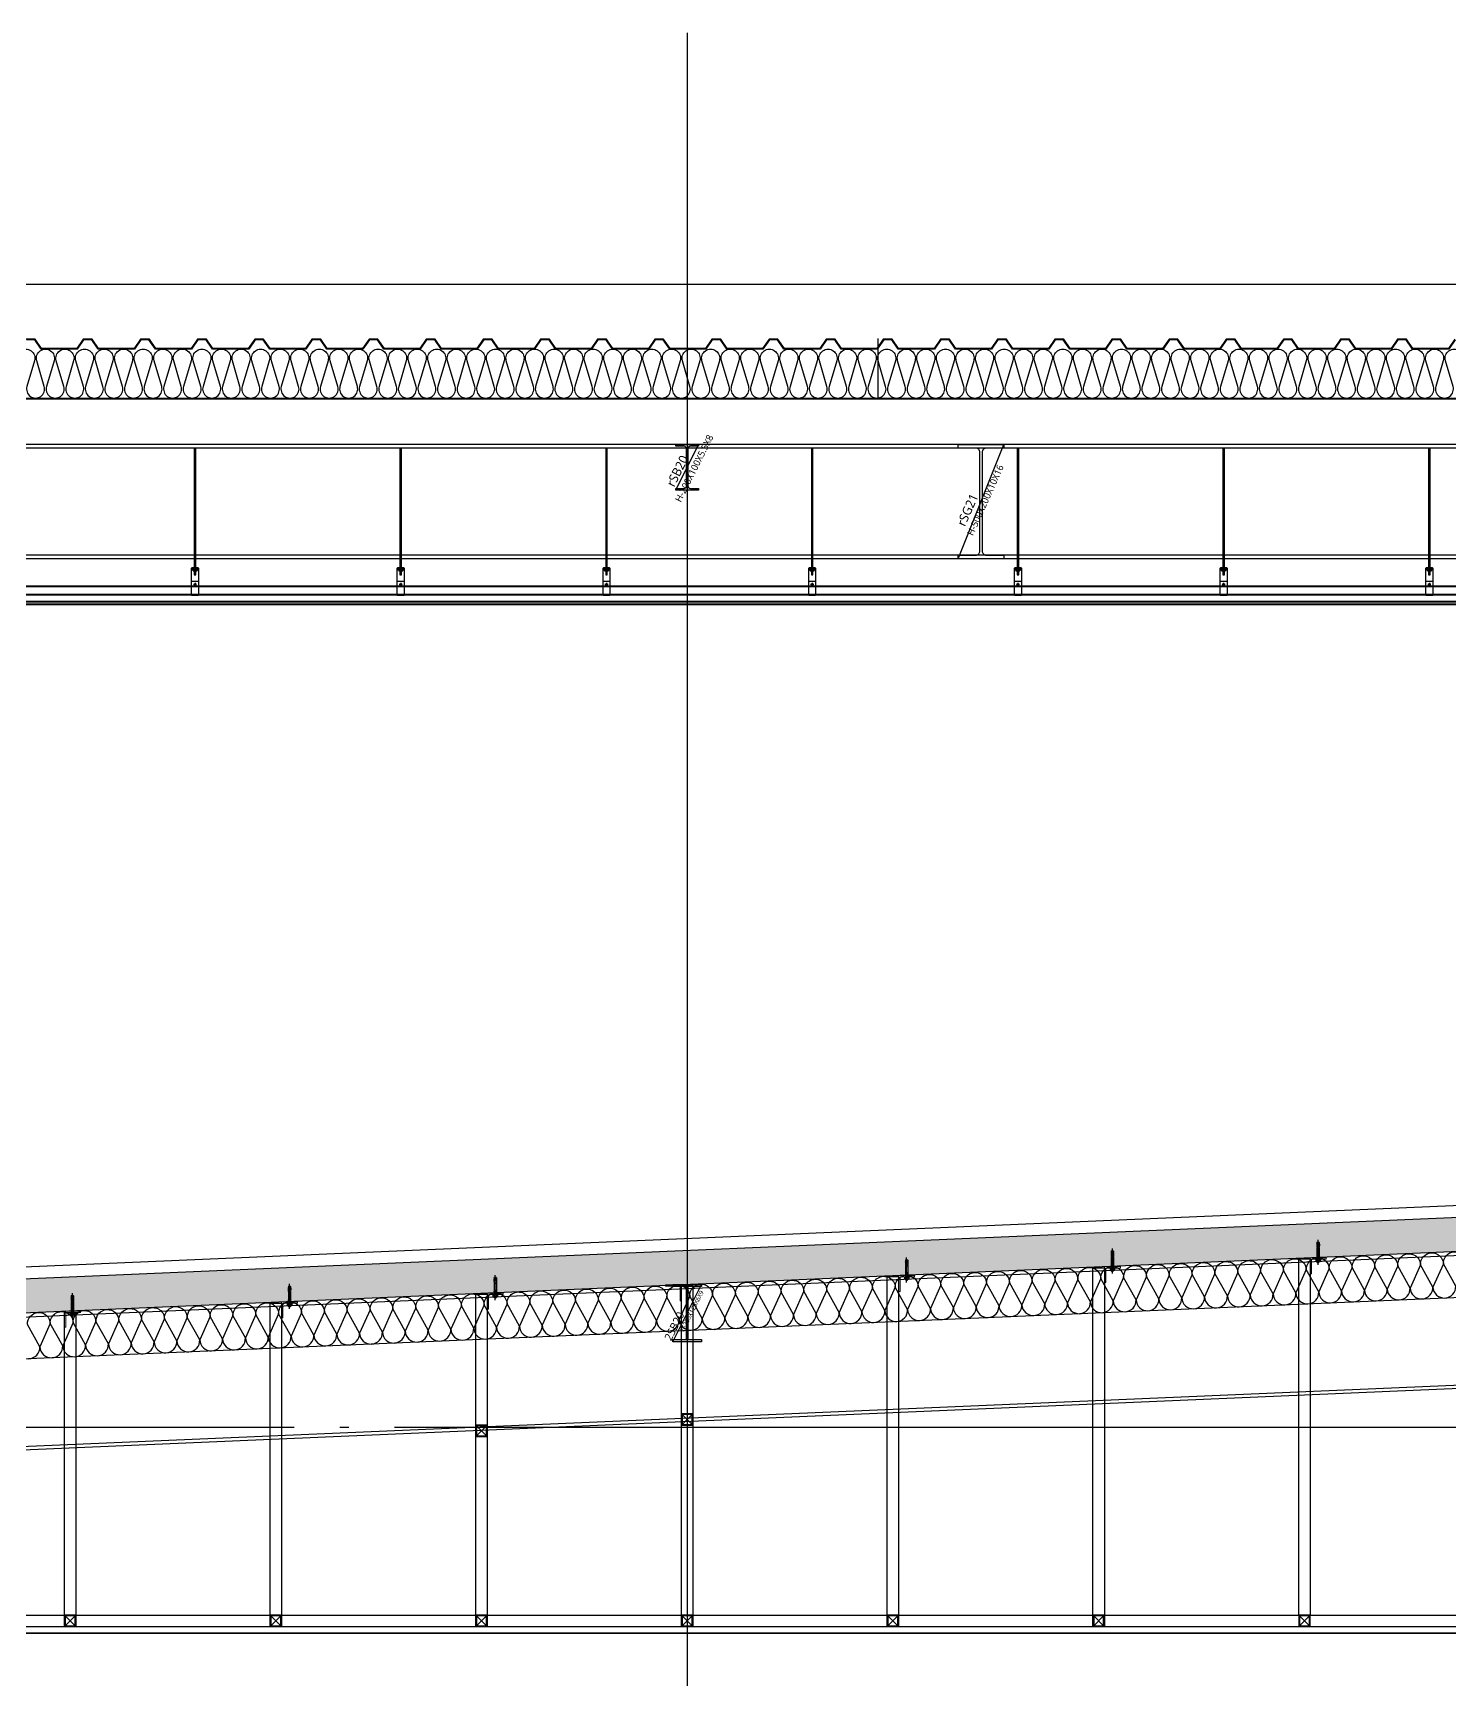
# Model space of a CAD drawing. Header units: millimetres. Extents: x 0 to 672800, y 0 to 118800.
# Drawn here: x 269187 to 275383, y 76395 to 83595 of the extents above; entities that cross this region are included whole.
import ezdxf
from ezdxf.enums import TextEntityAlignment as Align
from ezdxf.xclip import XClip

# ---------------------------------------------------------------- set-up
doc = ezdxf.new("R2010")
doc.units = ezdxf.units.MM
doc.header["$LTSCALE"] = 200
doc.header["$XCLIPFRAME"] = 0
doc.linetypes.add('CEN-GAUN', pattern=[32.2, 30, -1, 0.2, -1])
doc.layers.get('DEFPOINTS').update_dxf_attribs({"color": 137})
for name, color, linetype in [('09GIRDER', 2, 'Continuous'), ('8ELE', 8, 'Continuous'), ('A-8', 8, 'Continuous'), ('A-CON', 2, 'Continuous'), ('A-FLOR-STUD', 9, 'Continuous'), ('A-KERAION', 8, 'Continuous'), ('A_FIN_EXT', 6, 'Continuous'), ('A_ME_B&N', 6, 'Continuous'), ('A_ME_PI', 1, 'Continuous'), ('AS-STEL-MAJR', 8, 'Continuous'), ('CEN', 1, 'CEN-GAUN'), ('ELE-8', 8, 'Continuous'), ('HAT', 8, 'Continuous'), ('HAT-254', 254, 'Continuous'), ('HAT-INS', 252, 'Continuous'), ('Insul', 252, 'Continuous'), ('S-253', 252, 'Continuous'), ('SEC-PANEL', 6, 'Continuous'), ('xr-sec$0$ELE-6', 6, 'Continuous')]:
    doc.layers.add(name, color=color, linetype=linetype)
doc.layers.add('A-STL3', color=4, linetype='Continuous', lineweight=0)
doc.styles.add('스타일1', font='malgun.ttf')

# ---------------------------------------------------------------- blocks, each defined once
blk = doc.blocks.new('*U327')
at = {"layer": 'HAT-INS'}
for points in [[(81.5, 0, 0.414214), (81.75, 0.25), (81.5, 0.75, -1), (82, 0.75), (81.75, 0.25, 0.414214), (82, 0)], [(82, 0, 0.414214), (82.25, 0.25), (82, 0.75, -1), (82.5, 0.75), (82.25, 0.25, 0.414214), (82.5, 0)], [(82.5, 0, 0.414214), (82.75, 0.25), (82.5, 0.75, -1), (83, 0.75), (82.75, 0.25, 0.414214), (83, 0)], [(83, 0, 0.414214), (83.25, 0.25), (83, 0.75, -1), (83.5, 0.75), (83.25, 0.25, 0.414214), (83.5, 0)], [(83.5, 0, 0.414214), (83.75, 0.25), (83.5, 0.75, -1), (84, 0.75), (83.75, 0.25, 0.414214), (84, 0)], [(84, 0, 0.414214), (84.25, 0.25), (84, 0.75, -1), (84.5, 0.75), (84.25, 0.25, 0.414214), (84.5, 0)], [(84.5, 0, 0.414214), (84.75, 0.25), (84.5, 0.75, -1), (85, 0.75), (84.75, 0.25, 0.414214), (85, 0)], [(85, 0, 0.414214), (85.25, 0.25), (85, 0.75, -1), (85.5, 0.75), (85.25, 0.25, 0.414214), (85.5, 0)], [(85.5, 0, 0.414214), (85.75, 0.25), (85.5, 0.75, -1), (86, 0.75), (85.75, 0.25, 0.414214), (86, 0)], [(86, 0, 0.414214), (86.25, 0.25), (86, 0.75, -1), (86.5, 0.75), (86.25, 0.25, 0.414214), (86.5, 0)], [(86.5, 0, 0.414214), (86.75, 0.25), (86.5, 0.75, -1), (87, 0.75), (86.75, 0.25, 0.414214), (87, 0)], [(87, 0, 0.414214), (87.25, 0.25), (87, 0.75, -1), (87.5, 0.75), (87.25, 0.25, 0.414214), (87.5, 0)], [(87.5, 0, 0.414214), (87.75, 0.25), (87.5, 0.75, -1), (88, 0.75), (87.75, 0.25, 0.414214), (88, 0)], [(88, 0, 0.414214), (88.25, 0.25), (88, 0.75, -1), (88.5, 0.75), (88.25, 0.25, 0.414214), (88.5, 0)], [(88.5, 0, 0.414214), (88.75, 0.25), (88.5, 0.75, -1), (89, 0.75), (88.75, 0.25, 0.414214), (89, 0)], [(89, 0, 0.414214), (89.25, 0.25), (89, 0.75, -1), (89.5, 0.75), (89.25, 0.25, 0.414214), (89.5, 0)], [(89.5, 0, 0.414214), (89.75, 0.25), (89.5, 0.75, -1), (90, 0.75), (89.75, 0.25, 0.414214), (90, 0)], [(90, 0, 0.414214), (90.25, 0.25), (90, 0.75, -1), (90.5, 0.75), (90.25, 0.25, 0.414214), (90.5, 0)], [(90.5, 0, 0.414214), (90.75, 0.25), (90.5, 0.75, -1), (91, 0.75), (90.75, 0.25, 0.414214), (91, 0)], [(91, 0, 0.414214), (91.25, 0.25), (91, 0.75, -1), (91.5, 0.75), (91.25, 0.25, 0.414214), (91.5, 0)], [(91.5, 0, 0.414214), (91.75, 0.25), (91.5, 0.75, -1), (92, 0.75), (91.75, 0.25, 0.414214), (92, 0)], [(92, 0, 0.414214), (92.25, 0.25), (92, 0.75, -1), (92.5, 0.75), (92.25, 0.25, 0.414214), (92.5, 0)], [(92.5, 0, 0.414214), (92.75, 0.25), (92.5, 0.75, -1), (93, 0.75), (92.75, 0.25, 0.414214), (93, 0)], [(93, 0, 0.414214), (93.25, 0.25), (93, 0.75, -1), (93.5, 0.75), (93.25, 0.25, 0.414214), (93.5, 0)], [(93.5, 0, 0.414214), (93.75, 0.25), (93.5, 0.75, -1), (94, 0.75), (93.75, 0.25, 0.414214), (94, 0)], [(94, 0, 0.414214), (94.25, 0.25), (94, 0.75, -1), (94.5, 0.75), (94.25, 0.25, 0.414214), (94.5, 0)], [(94.5, 0, 0.414214), (94.75, 0.25), (94.5, 0.75, -1), (95, 0.75), (94.75, 0.25, 0.414214), (95, 0)], [(95, 0, 0.414214), (95.25, 0.25), (95, 0.75, -1), (95.5, 0.75), (95.25, 0.25, 0.414214), (95.5, 0)], [(95.5, 0, 0.414214), (95.75, 0.25), (95.5, 0.75, -1), (96, 0.75), (95.75, 0.25, 0.414214), (96, 0)], [(96, 0, 0.414214), (96.25, 0.25), (96, 0.75, -1), (96.5, 0.75), (96.25, 0.25, 0.414214), (96.5, 0)], [(96.5, 0, 0.414214), (96.75, 0.25), (96.5, 0.75, -1), (97, 0.75), (96.75, 0.25, 0.414214), (97, 0)], [(97, 0, 0.414214), (97.25, 0.25), (97, 0.75, -1), (97.5, 0.75), (97.25, 0.25, 0.414214), (97.5, 0)], [(97.5, 0, 0.414214), (97.75, 0.25), (97.5, 0.75, -1), (98, 0.75), (97.75, 0.25, 0.414214), (98, 0)], [(98, 0, 0.414214), (98.25, 0.25), (98, 0.75, -1), (98.5, 0.75), (98.25, 0.25, 0.414214), (98.5, 0)], [(98.5, 0, 0.414214), (98.75, 0.25), (98.5, 0.75, -1), (99, 0.75), (98.75, 0.25, 0.414214), (99, 0)], [(99, 0, 0.414214), (99.25, 0.25), (99, 0.75, -1), (99.5, 0.75), (99.25, 0.25, 0.414214), (99.5, 0)], [(99.5, 0, 0.414214), (99.75, 0.25), (99.5, 0.75, -1), (100, 0.75), (99.75, 0.25, 0.414214), (100, 0)], [(100, 0, 0.414214), (100.25, 0.25), (100, 0.75, -1), (100.5, 0.75), (100.25, 0.25, 0.414214), (100.5, 0)], [(100.5, 0, 0.414214), (100.75, 0.25), (100.5, 0.75, -1), (101, 0.75), (100.75, 0.25, 0.414214), (101, 0)], [(101, 0, 0.414214), (101.25, 0.25), (101, 0.75, -1), (101.5, 0.75), (101.25, 0.25, 0.414214), (101.5, 0)], [(101.5, 0, 0.414214), (101.75, 0.25), (101.5, 0.75, -1), (102, 0.75), (101.75, 0.25, 0.414214), (102, 0)], [(102, 0, 0.414214), (102.25, 0.25), (102, 0.75, -1), (102.5, 0.75), (102.25, 0.25, 0.414214), (102.5, 0)], [(102.5, 0, 0.414214), (102.75, 0.25), (102.5, 0.75, -1), (103, 0.75), (102.75, 0.25, 0.414214), (103, 0)], [(103, 0, 0.414214), (103.25, 0.25), (103, 0.75, -1), (103.5, 0.75), (103.25, 0.25, 0.414214), (103.5, 0)], [(103.5, 0, 0.414214), (103.75, 0.25), (103.5, 0.75, -1), (104, 0.75), (103.75, 0.25, 0.414214), (104, 0)], [(104, 0, 0.414214), (104.25, 0.25), (104, 0.75, -1), (104.5, 0.75), (104.25, 0.25, 0.414214), (104.5, 0)], [(104.5, 0, 0.414214), (104.75, 0.25), (104.5, 0.75, -1), (105, 0.75), (104.75, 0.25, 0.414214), (105, 0)], [(105, 0, 0.414214), (105.25, 0.25), (105, 0.75, -1), (105.5, 0.75), (105.25, 0.25, 0.414214), (105.5, 0)], [(105.5, 0, 0.414214), (105.75, 0.25), (105.5, 0.75, -1), (106, 0.75), (105.75, 0.25, 0.414214), (106, 0)], [(106, 0, 0.414214), (106.25, 0.25), (106, 0.75, -1), (106.5, 0.75), (106.25, 0.25, 0.414214), (106.5, 0)], [(106.5, 0, 0.414214), (106.75, 0.25), (106.5, 0.75, -1), (107, 0.75), (106.75, 0.25, 0.414214), (107, 0)], [(107, 0, 0.414214), (107.25, 0.25), (107, 0.75, -1), (107.5, 0.75), (107.25, 0.25, 0.414214), (107.5, 0)], [(107.5, 0, 0.414214), (107.75, 0.25), (107.5, 0.75, -1), (108, 0.75), (107.75, 0.25, 0.414214), (108, 0)], [(108, 0, 0.414214), (108.25, 0.25), (108, 0.75, -1), (108.5, 0.75), (108.25, 0.25, 0.414214), (108.5, 0)], [(108.5, 0, 0.414214), (108.75, 0.25), (108.5, 0.75, -1), (109, 0.75), (108.75, 0.25, 0.414214), (109, 0)], [(109, 0, 0.414214), (109.25, 0.25), (109, 0.75, -1), (109.5, 0.75), (109.25, 0.25, 0.414214), (109.5, 0)], [(109.5, 0, 0.414214), (109.75, 0.25), (109.5, 0.75, -1), (110, 0.75), (109.75, 0.25, 0.414214), (110, 0)], [(110, 0, 0.414214), (110.25, 0.25), (110, 0.75, -1), (110.5, 0.75), (110.25, 0.25, 0.414214), (110.5, 0)], [(110.5, 0, 0.414214), (110.75, 0.25), (110.5, 0.75, -1), (111, 0.75), (110.75, 0.25, 0.414214), (111, 0)], [(111, 0, 0.414214), (111.25, 0.25), (111, 0.75, -1), (111.5, 0.75), (111.25, 0.25, 0.414214), (111.5, 0)], [(111.5, 0, 0.414214), (111.75, 0.25), (111.5, 0.75, -1), (112, 0.75), (111.75, 0.25, 0.414214), (112, 0)], [(112, 0, 0.414214), (112.25, 0.25), (112, 0.75, -1), (112.5, 0.75), (112.25, 0.25, 0.414214), (112.5, 0)], [(112.5, 0, 0.414214), (112.75, 0.25), (112.5, 0.75, -1), (113, 0.75), (112.75, 0.25, 0.414214), (113, 0)]]:
    blk.add_lwpolyline(points, format="xyb", dxfattribs=at)
blk = doc.blocks.new('BR-ELE1')
at = {"layer": 'HAT', "color": 252}
for p, q in [((20435, 8000), (20435, 10400)), ((435, 10000), (28430, 10000))]:
    blk.add_line(p, q, dxfattribs=at)
blk = doc.blocks.new('M10 ANCHOR')
at = {"layer": 'A_ME_B&N', "color": 8}
for p, q in [((-2.1, 22.6), (107.2, 22.6)), ((7.1, 25.8), (7.6, 26.3)), ((7.1, 25.8), (7.1, 19.4)), ((7.6, 18.9), (7.1, 19.4)), ((7.6, 18.9), (7.6, 26.3)), ((7.6, 26.3), (9.7, 26.3)), ((7.6, 18.9), (9.7, 18.9)), ((11.1, 27.6), (9.7, 26.2)), ((9.7, 26.2), (9.7, 18.9)), ((11.1, 17.6), (9.7, 18.9)), ((10.2, 26.6), (12.1, 26.6)), ((10.2, 18.5), (12.1, 18.5)), ((11.1, 27.6), (11.1, 17.6)), ((12.1, 27.6), (11.1, 27.6)), ((12.1, 17.6), (11.1, 17.6)), ((12.1, 31.1), (12.9, 32.4)), ((12.1, 14.1), (12.1, 31.1)), ((12.1, 14.1), (12.9, 12.7)), ((19.4, 32.4), (12.9, 32.4)), ((19.4, 27.5), (12.9, 27.5)), ((19.4, 17.6), (12.9, 17.6)), ((19.4, 12.7), (12.9, 12.7)), ((20.1, 31.1), (19.4, 32.4)), ((20.1, 14.1), (19.4, 12.7)), ((20.1, 12.1), (20.1, 33.1)), ((22.1, 33.1), (20.1, 33.1)), ((22.1, 12.1), (20.1, 12.1)), ((22.1, 12.1), (22.1, 33.1)), ((70.9, 27.6), (22.1, 27.6)), ((22.1, 26.6), (37.1, 26.6)), ((22.1, 18.5), (37.1, 18.5)), ((70.9, 17.6), (22.1, 17.6)), ((37.1, 27.6), (37.1, 17.6)), ((39.1, 27.6), (39.1, 17.6)), ((39.1, 17.6), (39.1, 17.6)), ((70.9, 27.6), (70.9, 17.6)), ((70.9, 18.6), (70.9, 26.5)), ((73.7, 26.2), (71.3, 26.2)), ((73.7, 19), (71.3, 19)), ((85.8, 28.2), (73.7, 27.5)), ((73.7, 21.3), (73.7, 27.5)), ((75.4, 21.4), (73.7, 21.3)), ((75.4, 20.1), (73.7, 20.2)), ((73.7, 20.2), (73.7, 17.5)), ((82.7, 17.1), (73.7, 17.5)), ((85.3, 25.8), (82.6, 25.7)), ((82.8, 17), (82.9, 16.7)), ((86.7, 19.6), (82.9, 19.8)), ((84.8, 16.9), (82.9, 16.7)), ((86.9, 21.9), (83.1, 21.7)), ((83.9, 18), (83.8, 16.3)), ((84, 24.3), (83.9, 27)), ((87.8, 16.9), (84.9, 17)), ((87.9, 17.6), (87.8, 16.9)), ((87.8, 16.9), (87.9, 16.3)), ((87.9, 17.6), (87.9, 16.3)), ((88.8, 16.8), (87.9, 16.3)), ((88.1, 23.7), (88, 27)), ((90.9, 16.7), (88.8, 16.8)), ((90.1, 27.4), (91.2, 27.6)), ((90.9, 17.6), (91.2, 17.6)), ((91, 17.5), (90.9, 16.7)), ((91.2, 27.6), (91.2, 17.6)), ((95.6, 27.6), (91.2, 27.6)), ((95.6, 17.6), (91.2, 17.6)), ((95.6, 17.6), (95.6, 27.6)), ((97.1, 26.1), (95.6, 27.6)), ((95.6, 17.6), (97.1, 19.1)), ((97.1, 19.1), (97.1, 26.1))]:
    blk.add_line(p, q, dxfattribs=at)
blk.add_lwpolyline([(83, 25.7), (83.8, 24.9), (84.7, 25.3), (84.8, 26), (84.2, 26.5), (83.4, 26.4)], close=True, dxfattribs=at)
for points in [[(91, 17.5), (90.2, 18.4), (89, 18.9), (87.8, 19.3), (86.7, 19.6)], [(91.1, 25.2), (90.8, 23.8), (90, 22.9), (88.6, 22.4), (87.7, 22.1), (86.9, 21.9)], [(88.9, 27.9), (89.8, 27.6), (90.5, 27), (91, 26.1), (91.1, 25.2)]]:
    blk.add_lwpolyline(points, dxfattribs=at)
for centre, radius, start, end in [((16.5, 29.9), 4.34, 145.56154, 214.43847), ((28.3, 22.6), 16.2, 162.38304, 197.61697), ((16.5, 15.2), 4.34, 145.56154, 214.43847), ((15.8, 29.9), 4.34, 325.56154, 34.43847), ((3.9, 22.6), 16.2, 342.38303, 17.61698), ((15.8, 15.2), 4.34, 325.56154, 34.43847), ((71.3, 26.5), 0.383, 180, 270), ((71.3, 18.6), 0.383, 90, 180), ((75.3, 20.8), 0.618, 278.59794, 81.40205), ((83.2, 20.7), 0.945, 96.12526, 252.14817), ((82.7, 17), 0.126, 7.35016, 87.35016), ((83.5, 10.8), 6.36, 78.49269, 96.20763), ((84.9, 16.9), 0.126, 87.35016, 154.09012), ((86.5, 15.7), 12.5, 78.70071, 92.99998), ((98.4, 25.9), 10.5, 173.79803, 192.20196), ((84.9, 13.6), 5.03, 40.26305, 53.35074), ((86.9, 25.3), 2.05, 308.03304, 57.96696)]:
    blk.add_arc(centre, radius, start, end, dxfattribs=at)
blk = doc.blocks.new('sefa ws')
at = {"layer": 'Insul'}
blk.add_lwpolyline([(37645.8, 45113.6, -1.337394), (37721.8, 45113.6), (37688.6, 45001.1, 1.337394), (37764.6, 45001.1), (37731.4, 45113.6, -1.337394), (37807.4, 45113.6), (37774.2, 45001.1, 1.337394), (37850.2, 45001.1), (37817, 45113.6, -1.337394), (37893, 45113.6), (37859.8, 45001.1, 1.337394), (37935.8, 45001.1), (37902.6, 45113.6, -1.337394), (37978.6, 45113.6), (37945.4, 45001.1, 1.337394), (38021.4, 45001.1), (37988.2, 45113.6, -1.337394), (38064.2, 45113.6), (38031, 45001.1, 1.337394), (38107, 45001.1), (38073.8, 45113.6, -1.337394), (38149.8, 45113.6), (38116.6, 45001.1, 1.337394), (38192.6, 45001.1), (38159.4, 45113.6, -1.337394), (38235.4, 45113.6), (38202.2, 45001.1, 1.337394), (38278.2, 45001.1), (38245, 45113.6, -1.337394), (38321, 45113.6), (38287.8, 45001.1, 1.337394), (38363.8, 45001.1), (38330.6, 45113.6, -1.337394), (38406.6, 45113.6), (38373.4, 45001.1, 1.337394), (38449.4, 45001.1), (38416.2, 45113.6, -1.337394), (38492.2, 45113.6), (38459, 45001.1, 1.337394), (38535, 45001.1), (38501.8, 45113.6, -1.337394), (38577.8, 45113.6), (38544.6, 45001.1, 1.337394), (38620.6, 45001.1), (38587.4, 45113.6, -1.337394), (38663.4, 45113.6), (38630.2, 45001.1, 1.337394), (38706.2, 45001.1), (38673, 45113.6, -1.337394), (38749, 45113.6), (38715.8, 45001.1, 1.337394), (38791.8, 45001.1), (38758.6, 45113.6, -1.337394), (38834.6, 45113.6), (38801.4, 45001.1, 1.337394), (38877.4, 45001.1), (38844.2, 45113.6, -1.337394), (38920.2, 45113.6), (38887, 45001.1, 1.337394), (38963, 45001.1), (38929.8, 45113.6, -1.337394), (39005.8, 45113.6), (38972.6, 45001.1, 1.337394), (39048.6, 45001.1), (39015.4, 45113.6, -1.337394), (39091.4, 45113.6), (39058.2, 45001.1, 1.337394), (39134.2, 45001.1), (39101, 45113.6, -1.337394), (39177, 45113.6), (39143.8, 45001.1, 1.337394), (39219.8, 45001.1), (39186.6, 45113.6, -1.337394), (39262.6, 45113.6), (39229.4, 45001.1, 1.337394), (39305.4, 45001.1), (39272.2, 45113.6, -1.337394), (39348.2, 45113.6), (39315, 45001.1, 1.337394), (39391, 45001.1), (39357.8, 45113.6, -1.337394), (39433.8, 45113.6), (39400.6, 45001.1, 1.337394), (39476.6, 45001.1), (39443.4, 45113.6, -1.337394), (39519.4, 45113.6), (39486.2, 45001.1, 1.337394), (39562.2, 45001.1), (39529, 45113.6, -1.337394), (39605, 45113.6), (39571.8, 45001.1, 1.337394), (39647.8, 45001.1), (39614.6, 45113.6, -1.337394), (39690.6, 45113.6), (39657.4, 45001.1, 1.337394), (39733.4, 45001.1), (39700.2, 45113.6, -1.337394), (39776.2, 45113.6), (39743, 45001.1, 1.337394), (39819, 45001.1), (39785.8, 45113.6, -1.337394), (39861.8, 45113.6), (39828.6, 45001.1, 1.337394), (39904.6, 45001.1), (39871.4, 45113.6, -1.337394), (39947.4, 45113.6), (39914.2, 45001.1, 1.337394), (39990.2, 45001.1), (39957, 45113.6, -1.337394), (40033, 45113.6), (39999.8, 45001.1, 1.337394), (40075.8, 45001.1), (40042.6, 45113.6, -1.337394), (40118.6, 45113.6), (40085.4, 45001.1, 1.337394), (40161.4, 45001.1), (40128.2, 45113.6, -1.337394), (40204.2, 45113.6), (40171, 45001.1, 1.337394), (40247, 45001.1), (40213.8, 45113.6, -1.337394), (40289.8, 45113.6), (40256.6, 45001.1, 1.337394), (40332.6, 45001.1), (40299.4, 45113.6, -1.337394), (40375.4, 45113.6), (40342.2, 45001.1, 1.337394), (40418.2, 45001.1), (40385, 45113.6, -1.337394), (40461, 45113.6), (40427.8, 45001.1, 1.337394), (40503.8, 45001.1), (40470.6, 45113.6, -1.337394), (40546.6, 45113.6), (40513.4, 45001.1, 1.337394), (40589.4, 45001.1), (40556.2, 45113.6, -1.337394), (40632.2, 45113.6), (40599, 45001.1, 1.337394), (40675, 45001.1), (40641.8, 45113.6, -1.337394), (40717.8, 45113.6), (40684.6, 45001.1, 1.337394), (40760.6, 45001.1), (40727.4, 45113.6, -1.337394), (40803.4, 45113.6), (40770.2, 45001.1, 1.337394), (40846.2, 45001.1), (40813, 45113.6, -1.337394), (40889, 45113.6), (40855.8, 45001.1, 1.337394), (40931.8, 45001.1), (40898.6, 45113.6, -1.337394), (40974.6, 45113.6), (40941.4, 45001.1, 1.337394), (41017.4, 45001.1), (40984.2, 45113.6, -1.337394), (41060.2, 45113.6), (41027, 45001.1, 1.337394), (41103, 45001.1), (41069.8, 45113.6, -1.337394), (41145.8, 45113.6), (41112.6, 45001.1, 1.337394), (41188.6, 45001.1), (41155.4, 45113.6, -1.337394), (41231.4, 45113.6), (41198.2, 45001.1, 1.337394), (41274.2, 45001.1), (41241, 45113.6, -1.337394), (41317, 45113.6), (41283.8, 45001.1, 1.337394), (41359.8, 45001.1), (41326.6, 45113.6, -1.337394), (41402.6, 45113.6), (41369.4, 45001.1, 1.337394), (41445.4, 45001.1), (41412.2, 45113.6, -1.337394), (41488.2, 45113.6), (41455, 45001.1, 1.337394), (41531, 45001.1), (41497.8, 45113.6, -1.337394), (41573.8, 45113.6), (41540.6, 45001.1, 1.337394), (41616.6, 45001.1), (41583.4, 45113.6, -1.337394), (41659.4, 45113.6), (41626.2, 45001.1, 1.337394), (41702.2, 45001.1), (41669, 45113.6, -1.337394), (41745, 45113.6), (41711.8, 45001.1, 1.337394), (41787.8, 45001.1), (41754.6, 45113.6, -1.337394), (41830.6, 45113.6), (41797.4, 45001.1, 1.337394), (41873.4, 45001.1), (41840.2, 45113.6, -1.337394), (41916.2, 45113.6), (41883, 45001.1, 1.337394), (41959, 45001.1), (41925.8, 45113.6, -1.337394), (42001.8, 45113.6), (41968.6, 45001.1, 1.337394), (42044.6, 45001.1), (42011.4, 45113.6, -1.337394), (42087.4, 45113.6), (42054.2, 45001.1, 1.337394), (42130.2, 45001.1), (42097, 45113.6, -1.337394), (42173, 45113.6), (42139.8, 45001.1, 1.337394), (42215.8, 45001.1), (42182.6, 45113.6, -1.337394), (42258.6, 45113.6), (42225.4, 45001.1, 1.337394), (42301.4, 45001.1), (42268.2, 45113.6, -1.337394), (42344.2, 45113.6), (42311, 45001.1, 1.337394), (42387, 45001.1), (42353.8, 45113.6, -1.337394), (42429.8, 45113.6), (42396.6, 45001.1, 1.337394), (42472.6, 45001.1), (42439.4, 45113.6, -1.337394), (42515.4, 45113.6), (42482.2, 45001.1, 1.337394), (42558.2, 45001.1), (42525, 45113.6, -1.337394), (42601, 45113.6), (42567.8, 45001.1, 1.337394), (42643.8, 45001.1), (42610.6, 45113.6, -1.337394), (42686.6, 45113.6), (42653.4, 45001.1, 1.337394), (42729.4, 45001.1), (42696.2, 45113.6, -1.337394), (42772.2, 45113.6), (42739, 45001.1, 1.337394), (42815, 45001.1), (42781.8, 45113.6, -1.337394), (42857.8, 45113.6), (42824.6, 45001.1, 1.337394), (42900.6, 45001.1), (42867.4, 45113.6, -1.337394), (42943.4, 45113.6), (42910.2, 45001.1, 1.337394), (42986.2, 45001.1), (42953, 45113.6, -1.337394), (43029, 45113.6), (42995.8, 45001.1, 1.337394), (43071.8, 45001.1), (43038.6, 45113.6, -1.337394), (43114.6, 45113.6), (43081.4, 45001.1, 1.337394), (43157.4, 45001.1), (43124.2, 45113.6, -1.337394), (43200.2, 45113.6), (43167, 45001.1, 1.337394), (43243, 45001.1), (43209.8, 45113.6, -1.337394), (43285.8, 45113.6), (43252.6, 45001.1, 1.337394), (43328.6, 45001.1), (43295.4, 45113.6, -1.337394), (43371.4, 45113.6), (43338.2, 45001.1, 1.337394), (43414.2, 45001.1), (43381, 45113.6, -1.337394), (43457, 45113.6), (43423.8, 45001.1, 1.337394), (43499.8, 45001.1), (43466.6, 45113.6, -1.337394), (43542.6, 45113.6), (43509.4, 45001.1, 1.337394), (43585.4, 45001.1), (43552.2, 45113.6, -1.337394), (43628.2, 45113.6), (43595, 45001.1, 1.337394), (43671, 45001.1), (43637.8, 45113.6, -1.337394), (43713.8, 45113.6), (43680.6, 45001.1, 1.337394), (43756.6, 45001.1), (43723.4, 45113.6, -1.337394), (43799.4, 45113.6), (43766.2, 45001.1, 1.337394), (43842.2, 45001.1), (43809, 45113.6, -1.337394), (43885, 45113.6), (43851.8, 45001.1, 1.337394), (43927.8, 45001.1), (43894.6, 45113.6, -1.337394), (43970.6, 45113.6)], format="xyb", dxfattribs=at)
at = {"layer": 'SEC-PANEL'}
for p, q in [((21562.3, 44950.4), (71212.6, 44950.4)), ((21562.3, 44947.4), (71212.6, 44947.4))]:
    blk.add_line(p, q, dxfattribs=at)
for points in [[(38752.2, 45167.4), (38724.2, 45208.4), (38685.2, 45208.4), (38657.2, 45167.4), (38502.2, 45167.4), (38474.2, 45208.4), (38435.2, 45208.4), (38407.2, 45167.4), (38252.2, 45167.4), (38224.2, 45208.4), (38185.2, 45208.4), (38157.2, 45167.4), (38002.2, 45167.4), (37974.2, 45208.4), (37935.2, 45208.4), (37907.2, 45167.4), (37752.2, 45167.4), (37724.2, 45208.4), (37685.2, 45208.4)], [(38748.6, 45167.4), (38750.6, 45164.4), (38722.6, 45205.4), (38686.8, 45205.4), (38658.8, 45164.4), (38500.6, 45164.4), (38472.6, 45205.4), (38436.8, 45205.4), (38408.8, 45164.4), (38250.6, 45164.4), (38222.6, 45205.4), (38186.8, 45205.4), (38158.8, 45164.4), (38000.6, 45164.4), (37972.6, 45205.4), (37936.8, 45205.4), (37908.8, 45164.4), (37750.6, 45164.4), (37722.6, 45205.4), (37686.8, 45205.4)], [(43935.2, 45208.4), (43907.2, 45167.4), (43752.2, 45167.4), (43724.2, 45208.4), (43685.2, 45208.4), (43657.2, 45167.4), (43502.2, 45167.4), (43474.2, 45208.4), (43435.2, 45208.4), (43407.2, 45167.4), (43252.2, 45167.4), (43224.2, 45208.4), (43185.2, 45208.4), (43157.2, 45167.4), (43002.2, 45167.4), (42974.2, 45208.4), (42935.2, 45208.4), (42907.2, 45167.4), (42752.2, 45167.4), (42724.2, 45208.4), (42685.2, 45208.4), (42657.2, 45167.4), (42502.2, 45167.4), (42474.2, 45208.4), (42435.2, 45208.4), (42407.2, 45167.4), (42252.2, 45167.4), (42224.2, 45208.4), (42185.2, 45208.4), (42157.2, 45167.4), (42002.2, 45167.4), (41974.2, 45208.4), (41935.2, 45208.4), (41907.2, 45167.4), (41752.2, 45167.4), (41724.2, 45208.4), (41685.2, 45208.4), (41657.2, 45167.4), (41502.2, 45167.4), (41474.2, 45208.4), (41435.2, 45208.4), (41407.2, 45167.4), (41252.2, 45167.4), (41224.2, 45208.4), (41185.2, 45208.4), (41157.2, 45167.4), (41002.2, 45167.4), (40974.2, 45208.4), (40935.2, 45208.4), (40907.2, 45167.4), (40752.2, 45167.4), (40724.2, 45208.4), (40685.2, 45208.4), (40657.2, 45167.4), (40502.2, 45167.4), (40474.2, 45208.4), (40435.2, 45208.4), (40407.2, 45167.4), (40252.2, 45167.4), (40224.2, 45208.4), (40185.2, 45208.4), (40157.2, 45167.4), (40002.2, 45167.4), (39974.2, 45208.4), (39935.2, 45208.4), (39907.2, 45167.4), (39752.2, 45167.4), (39724.2, 45208.4), (39685.2, 45208.4), (39657.2, 45167.4), (39502.2, 45167.4), (39474.2, 45208.4), (39435.2, 45208.4), (39407.2, 45167.4), (39252.2, 45167.4), (39224.2, 45208.4), (39185.2, 45208.4), (39157.2, 45167.4), (39002.2, 45167.4), (38974.2, 45208.4), (38935.2, 45208.4), (38907.2, 45167.4), (38752.2, 45167.4)], [(43936.8, 45205.4), (43908.8, 45164.4), (43750.6, 45164.4), (43722.6, 45205.4), (43686.8, 45205.4), (43658.8, 45164.4), (43500.6, 45164.4), (43472.6, 45205.4), (43436.8, 45205.4), (43408.8, 45164.4), (43250.6, 45164.4), (43222.6, 45205.4), (43186.8, 45205.4), (43158.8, 45164.4), (43000.6, 45164.4), (42972.6, 45205.4), (42936.8, 45205.4), (42908.8, 45164.4), (42750.6, 45164.4), (42722.6, 45205.4), (42686.8, 45205.4), (42658.8, 45164.4), (42500.6, 45164.4), (42472.6, 45205.4), (42436.8, 45205.4), (42408.8, 45164.4), (42250.6, 45164.4), (42222.6, 45205.4), (42186.8, 45205.4), (42158.8, 45164.4), (42000.6, 45164.4), (41972.6, 45205.4), (41936.8, 45205.4), (41908.8, 45164.4), (41750.6, 45164.4), (41722.6, 45205.4), (41686.8, 45205.4), (41658.8, 45164.4), (41500.6, 45164.4), (41472.6, 45205.4), (41436.8, 45205.4), (41408.8, 45164.4), (41250.6, 45164.4), (41222.6, 45205.4), (41186.8, 45205.4), (41158.8, 45164.4), (41000.6, 45164.4), (40972.6, 45205.4), (40936.8, 45205.4), (40908.8, 45164.4), (40750.6, 45164.4), (40722.6, 45205.4), (40686.8, 45205.4), (40658.8, 45164.4), (40500.6, 45164.4), (40472.6, 45205.4), (40436.8, 45205.4), (40408.8, 45164.4), (40250.6, 45164.4), (40222.6, 45205.4), (40186.8, 45205.4), (40158.8, 45164.4), (40000.6, 45164.4), (39972.6, 45205.4), (39936.8, 45205.4), (39908.8, 45164.4), (39750.6, 45164.4), (39722.6, 45205.4), (39686.8, 45205.4), (39658.8, 45164.4), (39500.6, 45164.4), (39472.6, 45205.4), (39436.8, 45205.4), (39408.8, 45164.4), (39250.6, 45164.4), (39222.6, 45205.4), (39186.8, 45205.4), (39158.8, 45164.4), (39000.6, 45164.4), (38972.6, 45205.4), (38936.8, 45205.4), (38908.8, 45164.4), (38752.2, 45164.4)]]:
    blk.add_lwpolyline(points, dxfattribs=at)
blk = doc.blocks.new('SG-SB20')
at = {"layer": '09GIRDER'}
blk.add_lwpolyline([(62.5, 0), (62.5, -9), (3, -9), (3, -241), (62.5, -241), (62.5, -250), (-62.5, -250), (-62.5, -241), (-3, -241), (-3, -9), (-62.5, -9), (-62.5, 0)], close=True, dxfattribs=at)
at = {"layer": 'DEFPOINTS'}
blk.add_line((-62.5, -250), (62.5, 0), dxfattribs=at)
at = {"layer": 'DEFPOINTS', "style": '스타일1'}
for s, height, p in [('H-250X125X6X9', 20, (20.2, -116.2)), ('2SB20', 35, (-56.6, -182.2, 0))]:
    blk.add_text(s, height=height, rotation=63.43495, dxfattribs=at).set_placement(p, align=Align.MIDDLE_CENTER)
blk = doc.blocks.new('SG-rSB20')
at = {"layer": '09GIRDER'}
blk.add_lwpolyline([(-50, 0), (-50, 8), (-13.8, 8, 0.414214), (-2.8, 19), (-2.8, 181, 0.414214), (-13.8, 192), (-50, 192), (-50, 200), (50, 200), (50, 192), (13.8, 192, 0.414214), (2.8, 181), (2.8, 19, 0.414214), (13.8, 8), (50, 8), (50, 0)], format="xyb", close=True, dxfattribs=at)
at = {"layer": 'DEFPOINTS'}
blk.add_line((-50, 0), (50, 200), dxfattribs=at)
at = {"layer": 'DEFPOINTS', "style": '스타일1'}
for s, height, p in [('H-200X100X5.5X8', 30, (30.2, 95.7)), ('rSB20', 40, (-43, 84.3, 0))]:
    blk.add_text(s, height=height, rotation=63.43495, dxfattribs=at).set_placement(p, align=Align.MIDDLE_CENTER)
blk = doc.blocks.new('RSG21')
at = {"layer": 'DEFPOINTS'}
blk.add_line((-100, 0), (100, 500), dxfattribs=at)
blk.add_lwpolyline([(-100, 16), (-23, 16, 0.414214), (-5, 34), (-5, 466, 0.414214), (-23, 484), (-100, 484), (-100, 500), (100, 500), (100, 484), (23, 484, 0.414214), (5, 466), (5, 34, 0.414214), (23, 16), (100, 16), (100, 0), (-100, 0)], format="xyb", close=True, dxfattribs=at)
at = {"layer": 'DEFPOINTS', "style": '스타일1'}
for s, height, p in [('H-500X200X10X16', 30, (18.7, 256.7)), ('rSG21', 40, (-58.9, 214, 0))]:
    blk.add_text(s, height=height, rotation=66.03751, dxfattribs=at).set_placement(p, align=Align.MIDDLE_CENTER)

msp = doc.modelspace()

# ---------------------------------------------------------------- hatches: boundary and pattern name
at = {"layer": 'HAT-254'}
h = msp.add_hatch(color=256, dxfattribs=at)
h.dxf.hatch_style = 1
h.paths.add_polyline_path([(280830, 78497.3), (252935, 77300.5), (252935, 77450.7), (280830, 78647.5)])

# ---------------------------------------------------------------- linework, layer by layer
at = {"color": 8}
for p, q in [((252928, 81176.9), (280802, 81176.9)), ((252928, 81173.9), (280802, 81173.9)), ((269911.7, 81194.9), (269881.7, 81194.9)), ((269903.6, 81182.9), (269889.9, 81182.9)), ((269896.7, 81189.1), (269896.7, 81176.7)), ((270811.7, 81194.9), (270781.7, 81194.9)), ((270803.6, 81182.9), (270789.9, 81182.9)), ((270796.7, 81189.1), (270796.7, 81176.7)), ((271711.7, 81194.9), (271681.7, 81194.9)), ((271703.6, 81182.9), (271689.9, 81182.9)), ((271696.7, 81189.1), (271696.7, 81176.7)), ((272611.7, 81194.9), (272581.7, 81194.9)), ((272603.6, 81182.9), (272589.9, 81182.9)), ((272596.7, 81189.1), (272596.7, 81176.7)), ((273511.7, 81194.9), (273481.7, 81194.9)), ((273503.6, 81182.9), (273489.9, 81182.9)), ((273496.7, 81189.1), (273496.7, 81176.7)), ((274411.7, 81194.9), (274381.7, 81194.9)), ((274403.6, 81182.9), (274389.9, 81182.9)), ((274396.7, 81189.1), (274396.7, 81176.7)), ((275311.7, 81194.9), (275281.7, 81194.9)), ((275303.6, 81182.9), (275289.9, 81182.9)), ((275296.7, 81189.1), (275296.7, 81176.7)), ((252928, 81139.9), (280802, 81139.9)), ((252928, 81136.9), (280802, 81136.9))]:
    msp.add_line(p, q, dxfattribs=at)
at = {"color": 1}
for p, q in [((252938, 81109.9), (280822, 81109.9)), ((252938, 81102.9), (280822, 81102.9)), ((252938, 81094.9), (280822, 81094.9))]:
    msp.add_line(p, q, dxfattribs=at)
at = {"color": 8}
for points in [[(269893.4, 81778.9), (269893.4, 81224.8), (269900.1, 81224.8), (269900.1, 81778.9)], [(270793.4, 81778.9), (270793.4, 81224.8), (270800.1, 81224.8), (270800.1, 81778.9)], [(271693.4, 81778.9), (271693.4, 81224.8), (271700.1, 81224.8), (271700.1, 81778.9)], [(272593.4, 81778.9), (272593.4, 81224.8), (272600.1, 81224.8), (272600.1, 81778.9)], [(273493.4, 81778.9), (273493.4, 81224.8), (273500.1, 81224.8), (273500.1, 81778.9)], [(274393.4, 81778.9), (274393.4, 81224.8), (274400.1, 81224.8), (274400.1, 81778.9)], [(275293.4, 81778.9), (275293.4, 81224.8), (275300.1, 81224.8), (275300.1, 81778.9)], [(269911.7, 81254), (269910.4, 81256), (269883, 81256), (269881.7, 81254), (269881.7, 81249), (269883, 81247), (269910.4, 81247), (269911.7, 81249), (269881.7, 81249)], [(269888, 81247), (269888, 81241.9), (269905.6, 81241.9), (269905.6, 81247)], [(270811.7, 81254), (270810.4, 81256), (270783, 81256), (270781.7, 81254), (270781.7, 81249), (270783, 81247), (270810.4, 81247), (270811.7, 81249), (270781.7, 81249)], [(270788, 81247), (270788, 81241.9), (270805.6, 81241.9), (270805.6, 81247)], [(271711.7, 81254), (271710.4, 81256), (271683, 81256), (271681.7, 81254), (271681.7, 81249), (271683, 81247), (271710.4, 81247), (271711.7, 81249), (271681.7, 81249)], [(271688, 81247), (271688, 81241.9), (271705.6, 81241.9), (271705.6, 81247)], [(272611.7, 81254), (272610.4, 81256), (272583, 81256), (272581.7, 81254), (272581.7, 81249), (272583, 81247), (272610.4, 81247), (272611.7, 81249), (272581.7, 81249)], [(272588, 81247), (272588, 81241.9), (272605.6, 81241.9), (272605.6, 81247)], [(273511.7, 81254), (273510.4, 81256), (273483, 81256), (273481.7, 81254), (273481.7, 81249), (273483, 81247), (273510.4, 81247), (273511.7, 81249), (273481.7, 81249)], [(273488, 81247), (273488, 81241.9), (273505.6, 81241.9), (273505.6, 81247)], [(274411.7, 81254), (274410.4, 81256), (274383, 81256), (274381.7, 81254), (274381.7, 81249), (274383, 81247), (274410.4, 81247), (274411.7, 81249), (274381.7, 81249)], [(274388, 81247), (274388, 81241.9), (274405.6, 81241.9), (274405.6, 81247)], [(275311.7, 81254), (275310.4, 81256), (275283, 81256), (275281.7, 81254), (275281.7, 81249), (275283, 81247), (275310.4, 81247), (275311.7, 81249), (275281.7, 81249)], [(275288, 81247), (275288, 81241.9), (275305.6, 81241.9), (275305.6, 81247)]]:
    msp.add_lwpolyline(points, dxfattribs=at)
for points in [[(269881.7, 81254), (269911.7, 81254), (269911.7, 81134.9), (269881.7, 81134.9)], [(270781.7, 81254), (270811.7, 81254), (270811.7, 81134.9), (270781.7, 81134.9)], [(271681.7, 81254), (271711.7, 81254), (271711.7, 81134.9), (271681.7, 81134.9)], [(272581.7, 81254), (272611.7, 81254), (272611.7, 81134.9), (272581.7, 81134.9)], [(273481.7, 81254), (273511.7, 81254), (273511.7, 81134.9), (273481.7, 81134.9)], [(274381.7, 81254), (274411.7, 81254), (274411.7, 81134.9), (274381.7, 81134.9)], [(275281.7, 81254), (275311.7, 81254), (275311.7, 81134.9), (275281.7, 81134.9)]]:
    msp.add_lwpolyline(points, close=True, dxfattribs=at)
for centre, radius in [((269896.7, 81182.9), 4.25), ((269896.7, 81182.9), 3.25), ((270796.7, 81182.9), 4.25), ((270796.7, 81182.9), 3.25), ((271696.7, 81182.9), 4.25), ((271696.7, 81182.9), 3.25), ((272596.7, 81182.9), 4.25), ((272596.7, 81182.9), 3.25), ((273496.7, 81182.9), 4.25), ((273496.7, 81182.9), 3.25), ((274396.7, 81182.9), 4.25), ((274396.7, 81182.9), 3.25), ((275296.7, 81182.9), 4.25), ((275296.7, 81182.9), 3.25)]:
    msp.add_circle(centre, radius, dxfattribs=at)
at = {"layer": 'A-8'}
for p, q in [((272071.8, 77508.7), (272028.2, 77552.3)), ((272071.8, 77508.7), (272028.2, 77552.3)), ((272028.2, 77508.7), (272071.8, 77552.3)), ((272071.8, 77508.7), (272028.2, 77552.3)), ((272028.2, 77508.7), (272071.8, 77552.3)), ((271171.8, 77458.7), (271128.2, 77502.3)), ((271171.8, 77458.7), (271128.2, 77502.3)), ((271128.2, 77458.7), (271171.8, 77502.3)), ((271171.8, 77458.7), (271128.2, 77502.3)), ((271128.2, 77458.7), (271171.8, 77502.3)), ((269371.8, 76628.1), (269328.2, 76671.7)), ((269371.8, 76628.1), (269328.2, 76671.7)), ((269328.2, 76628.1), (269371.8, 76671.7)), ((269371.8, 76628.1), (269328.2, 76671.7)), ((269328.2, 76628.1), (269371.8, 76671.7)), ((270271.8, 76628.1), (270228.2, 76671.7)), ((270271.8, 76628.1), (270228.2, 76671.7)), ((270228.2, 76628.1), (270271.8, 76671.7)), ((270271.8, 76628.1), (270228.2, 76671.7)), ((270228.2, 76628.1), (270271.8, 76671.7)), ((271171.8, 76628.1), (271128.2, 76671.7)), ((271171.8, 76628.1), (271128.2, 76671.7)), ((271128.2, 76628.1), (271171.8, 76671.7)), ((271171.8, 76628.1), (271128.2, 76671.7)), ((271128.2, 76628.1), (271171.8, 76671.7)), ((272071.8, 76628.1), (272028.2, 76671.7)), ((272071.8, 76628.1), (272028.2, 76671.7)), ((272028.2, 76628.1), (272071.8, 76671.7)), ((272071.8, 76628.1), (272028.2, 76671.7)), ((272028.2, 76628.1), (272071.8, 76671.7)), ((272971.8, 76628.1), (272928.2, 76671.7)), ((272971.8, 76628.1), (272928.2, 76671.7)), ((272928.2, 76628.1), (272971.8, 76671.7)), ((272971.8, 76628.1), (272928.2, 76671.7)), ((272928.2, 76628.1), (272971.8, 76671.7)), ((273871.8, 76628.1), (273828.2, 76671.7)), ((273871.8, 76628.1), (273828.2, 76671.7)), ((273828.2, 76628.1), (273871.8, 76671.7)), ((273871.8, 76628.1), (273828.2, 76671.7)), ((273828.2, 76628.1), (273871.8, 76671.7)), ((274771.8, 76628.1), (274728.2, 76671.7)), ((274771.8, 76628.1), (274728.2, 76671.7)), ((274728.2, 76628.1), (274771.8, 76671.7)), ((274771.8, 76628.1), (274728.2, 76671.7)), ((274728.2, 76628.1), (274771.8, 76671.7))]:
    msp.add_line(p, q, dxfattribs=at)
at = {"layer": 'A-CON'}
msp.add_lwpolyline([(280830, 78497.3), (252935, 77300.5), (252935, 77450.7), (280830, 78647.5)], close=True, dxfattribs=at)
at = {"layer": 'A-FLOR-STUD'}
for points in [[(273825, 76624.9), (273825, 78193.9), (273875, 78193.9), (273875, 76624.9)], [(274725, 76674.9), (274725, 78232.5), (274775, 78232.5), (274775, 76674.9)], [(272925, 76624.9), (272925, 78155.3), (272975, 78155.3), (272975, 76624.9)], [(271125, 76624.9), (271125, 78078.1), (271175, 78078.1), (271175, 76624.9)], [(272025, 76624.9), (272025, 78114.6), (272075, 78114.6), (272075, 76624.9)], [(269325, 76624.9), (269325, 77998.7), (269375, 77998.7), (269375, 76624.9)], [(270225, 76624.9), (270225, 78039.5), (270275, 78039.5), (270275, 76624.9)], [(252985, 76674.9), (280780, 76674.9)], [(252985, 76624.9), (280780, 76624.9)]]:
    msp.add_lwpolyline(points, dxfattribs=at)
at = {"layer": 'A-STL3'}
for points in [[(273875, 78198.9), (273875, 78128.9), (273881, 78128.9), (273881, 78189.9, -0.414214), (273884, 78192.9), (273945, 78192.9), (273945, 78198.9)], [(274775, 78237.5), (274775, 78167.5), (274781, 78167.5), (274781, 78228.5, -0.414214), (274784, 78231.5), (274845, 78231.5), (274845, 78237.5)], [(272975, 78160.3), (272975, 78090.3), (272981, 78090.3), (272981, 78151.3, -0.414214), (272984, 78154.3), (273045, 78154.3), (273045, 78160.3)], [(271175, 78083.1), (271175, 78013.1), (271181, 78013.1), (271181, 78074.1, -0.414214), (271184, 78077.1), (271245, 78077.1), (271245, 78083.1)], [(272025, 78119.6), (272025, 78049.5), (272019, 78049.5), (272019, 78110.6, 0.414214), (272016, 78113.6), (271955, 78113.6), (271955, 78119.6)], [(269325, 78003.7), (269325, 77933.7), (269331, 77933.7), (269331, 77994.7, -0.414214), (269334, 77997.7), (269395, 77997.7), (269395, 78003.7)], [(270275, 78044.5), (270275, 77974.5), (270281, 77974.5), (270281, 78035.5, -0.414214), (270284, 78038.5), (270345, 78038.5), (270345, 78044.5)]]:
    msp.add_lwpolyline(points, format="xyb", close=True, dxfattribs=at)
at = {"layer": 'A_FIN_EXT'}
for points in [[(280775, 78694.9), (280770, 78694.9), (252800, 77494.9)], [(280820, 76594.9), (252935, 76594.9)], [(252938, 76597.9), (280808, 76597.9)]]:
    msp.add_lwpolyline(points, dxfattribs=at)
at = {"layer": 'A_ME_PI'}
for points in [[(272075, 77555.5), (272025, 77555.5), (272025, 77505.5), (272075, 77505.5)], [(272075, 77555.5), (272025, 77555.5), (272025, 77505.5), (272075, 77505.5)], [(272075, 77555.5), (272025, 77555.5), (272025, 77505.5), (272075, 77505.5)], [(272071.8, 77552.3), (272028.2, 77552.3), (272028.2, 77508.7), (272071.8, 77508.7)], [(272071.8, 77552.3), (272028.2, 77552.3), (272028.2, 77508.7), (272071.8, 77508.7)], [(272071.8, 77552.3), (272028.2, 77552.3), (272028.2, 77508.7), (272071.8, 77508.7)], [(271175, 77505.5), (271125, 77505.5), (271125, 77455.5), (271175, 77455.5)], [(271175, 77505.5), (271125, 77505.5), (271125, 77455.5), (271175, 77455.5)], [(271175, 77505.5), (271125, 77505.5), (271125, 77455.5), (271175, 77455.5)], [(271171.8, 77502.3), (271128.2, 77502.3), (271128.2, 77458.7), (271171.8, 77458.7)], [(271171.8, 77502.3), (271128.2, 77502.3), (271128.2, 77458.7), (271171.8, 77458.7)], [(271171.8, 77502.3), (271128.2, 77502.3), (271128.2, 77458.7), (271171.8, 77458.7)], [(269375, 76674.9), (269325, 76674.9), (269325, 76624.9), (269375, 76624.9)], [(269375, 76674.9), (269325, 76674.9), (269325, 76624.9), (269375, 76624.9)], [(269375, 76674.9), (269325, 76674.9), (269325, 76624.9), (269375, 76624.9)], [(269371.8, 76671.7), (269328.2, 76671.7), (269328.2, 76628.1), (269371.8, 76628.1)], [(269371.8, 76671.7), (269328.2, 76671.7), (269328.2, 76628.1), (269371.8, 76628.1)], [(269371.8, 76671.7), (269328.2, 76671.7), (269328.2, 76628.1), (269371.8, 76628.1)], [(270275, 76674.9), (270225, 76674.9), (270225, 76624.9), (270275, 76624.9)], [(270275, 76674.9), (270225, 76674.9), (270225, 76624.9), (270275, 76624.9)], [(270275, 76674.9), (270225, 76674.9), (270225, 76624.9), (270275, 76624.9)], [(270271.8, 76671.7), (270228.2, 76671.7), (270228.2, 76628.1), (270271.8, 76628.1)], [(270271.8, 76671.7), (270228.2, 76671.7), (270228.2, 76628.1), (270271.8, 76628.1)], [(270271.8, 76671.7), (270228.2, 76671.7), (270228.2, 76628.1), (270271.8, 76628.1)], [(271175, 76674.9), (271125, 76674.9), (271125, 76624.9), (271175, 76624.9)], [(271175, 76674.9), (271125, 76674.9), (271125, 76624.9), (271175, 76624.9)], [(271175, 76674.9), (271125, 76674.9), (271125, 76624.9), (271175, 76624.9)], [(271171.8, 76671.7), (271128.2, 76671.7), (271128.2, 76628.1), (271171.8, 76628.1)], [(271171.8, 76671.7), (271128.2, 76671.7), (271128.2, 76628.1), (271171.8, 76628.1)], [(271171.8, 76671.7), (271128.2, 76671.7), (271128.2, 76628.1), (271171.8, 76628.1)], [(272075, 76674.9), (272025, 76674.9), (272025, 76624.9), (272075, 76624.9)], [(272075, 76674.9), (272025, 76674.9), (272025, 76624.9), (272075, 76624.9)], [(272075, 76674.9), (272025, 76674.9), (272025, 76624.9), (272075, 76624.9)], [(272071.8, 76671.7), (272028.2, 76671.7), (272028.2, 76628.1), (272071.8, 76628.1)], [(272071.8, 76671.7), (272028.2, 76671.7), (272028.2, 76628.1), (272071.8, 76628.1)], [(272071.8, 76671.7), (272028.2, 76671.7), (272028.2, 76628.1), (272071.8, 76628.1)], [(272975, 76674.9), (272925, 76674.9), (272925, 76624.9), (272975, 76624.9)], [(272975, 76674.9), (272925, 76674.9), (272925, 76624.9), (272975, 76624.9)], [(272975, 76674.9), (272925, 76674.9), (272925, 76624.9), (272975, 76624.9)], [(272971.8, 76671.7), (272928.2, 76671.7), (272928.2, 76628.1), (272971.8, 76628.1)], [(272971.8, 76671.7), (272928.2, 76671.7), (272928.2, 76628.1), (272971.8, 76628.1)], [(272971.8, 76671.7), (272928.2, 76671.7), (272928.2, 76628.1), (272971.8, 76628.1)], [(273875, 76674.9), (273825, 76674.9), (273825, 76624.9), (273875, 76624.9)], [(273875, 76674.9), (273825, 76674.9), (273825, 76624.9), (273875, 76624.9)], [(273875, 76674.9), (273825, 76674.9), (273825, 76624.9), (273875, 76624.9)], [(273871.8, 76671.7), (273828.2, 76671.7), (273828.2, 76628.1), (273871.8, 76628.1)], [(273871.8, 76671.7), (273828.2, 76671.7), (273828.2, 76628.1), (273871.8, 76628.1)], [(273871.8, 76671.7), (273828.2, 76671.7), (273828.2, 76628.1), (273871.8, 76628.1)], [(274775, 76674.9), (274725, 76674.9), (274725, 76624.9), (274775, 76624.9)], [(274775, 76674.9), (274725, 76674.9), (274725, 76624.9), (274775, 76624.9)], [(274775, 76674.9), (274725, 76674.9), (274725, 76624.9), (274775, 76624.9)], [(274771.8, 76671.7), (274728.2, 76671.7), (274728.2, 76628.1), (274771.8, 76628.1)], [(274771.8, 76671.7), (274728.2, 76671.7), (274728.2, 76628.1), (274771.8, 76628.1)], [(274771.8, 76671.7), (274728.2, 76671.7), (274728.2, 76628.1), (274771.8, 76628.1)]]:
    msp.add_lwpolyline(points, close=True, dxfattribs=at)
at = {"layer": 'AS-STEL-MAJR'}
for p, q in [((280800, 81794.9), (254225.3, 81794.9)), ((280800, 81778.9), (268775.3, 81778.9)), ((280800, 81310.9), (268775.3, 81310.9)), ((280800, 81294.9), (268775.3, 81294.9))]:
    msp.add_line(p, q, dxfattribs=at)
at = {"layer": 'CEN'}
for p, q in [((289650, 81994.9), (204450, 81994.9)), ((289650, 77494.9), (204450, 77494.9))]:
    msp.add_line(p, q, dxfattribs=at)
at = {"layer": 'DEFPOINTS'}
msp.add_line((272050, 83594.9), (272050, 71284.7), dxfattribs=at)
at = {"layer": 'ELE-8'}
for p, q in [((254575, 77353.9), (280800, 78479)), ((252884.2, 77098.2), (280800, 78295.9)), ((254575, 76787.4), (280800, 77912.5))]:
    msp.add_line(p, q, dxfattribs=at)
msp.add_lwpolyline([(280800, 78496), (280800, 77896), (254562.5, 76770.3)], dxfattribs=at)
at = {"layer": 'xr-sec$0$ELE-6'}
msp.add_line((280880, 82494.9), (252885, 82494.9), dxfattribs=at)

# ---------------------------------------------------------------- block references
ref = msp.add_blockref('BR-ELE1', (252450, 71994.9))
XClip(ref).set_block_clipping_path([(534.9962239274, 9999.9999999999), (28381.0000000978, 10263.500000002)])
at = {"layer": '8ELE'}
msp.add_blockref('RSG21', (273335.4, 81294.9), dxfattribs=at)
at = {"layer": 'A-KERAION', "extrusion": (0, 0, -1), "zscale": -1, "rotation": 90}
for p in [(-273887.4, 78170.8), (-274787.4, 78209.4), (-272987.4, 78132.2), (-270287.4, 78016.4), (-271187.4, 78055), (-269337.4, 77975.6)]:
    msp.add_blockref('M10 ANCHOR', p, dxfattribs=at)
at = {"layer": 'HAT-INS', "xscale": 199.9999999999999, "yscale": 199.9999999999999, "zscale": 199.9999999999999, "rotation": 2.454216712100465}
msp.add_blockref('*U327', (252885, 77098.2), dxfattribs=at)
at = {"layer": 'S-253'}
for name, p in [('SG-rSB20', (272050, 81594.9)), ('SG-SB20', (272050, 78120.6))]:
    msp.add_blockref(name, p, dxfattribs=at)
at = {"layer": 'SEC-PANEL', "color": 0}
ref = msp.add_blockref('sefa ws', (231472.7, 37047.6), dxfattribs=at)
XClip(ref).set_block_clipping_path([(21512.6117764015, 44947.3513414026), (49257.3155524734, 45210.8513414047)])

doc.saveas('drawing.dxf')
